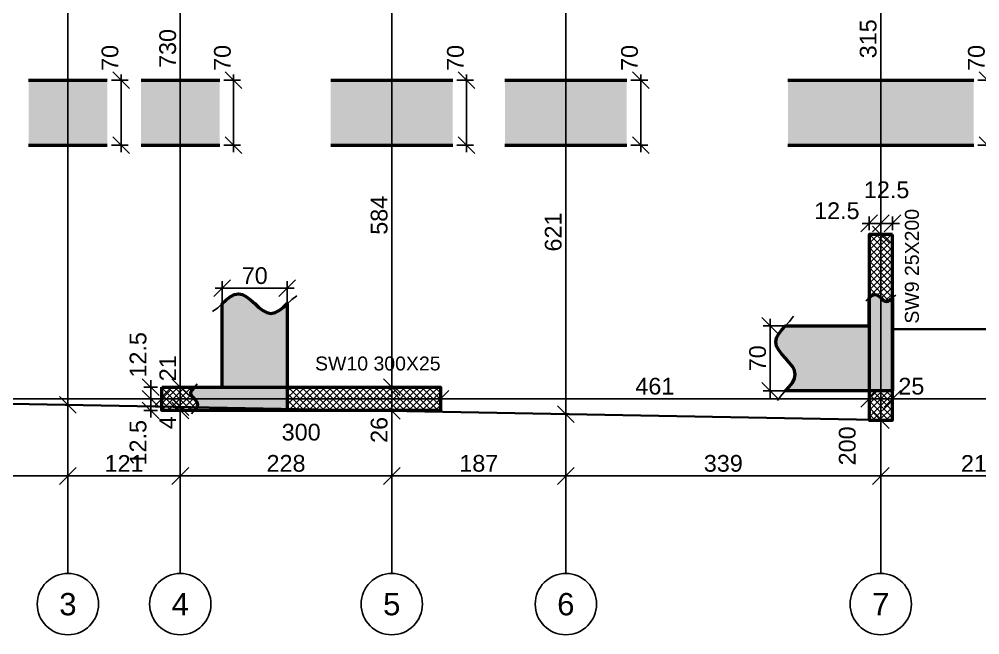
# Model space of a CAD drawing. Header units: millimetres. Extents: x -231 to 4719, y -2977 to 4533.
# Drawn here: x 427 to 1461, y 2386 to 3049 of the extents above; entities that cross this region are included whole.
import ezdxf
from ezdxf.enums import TextEntityAlignment as Align

# ---------------------------------------------------------------- set-up
doc = ezdxf.new("R2010")
doc.units = ezdxf.units.MM
for name, color, linetype in [('FW_AXIS', 7, 'Continuous'), ('FW_DIM', 7, 'Continuous'), ('FW_SLAB_SECTION', 8, 'Continuous'), ('FW_TEXT', 7, 'Continuous'), ('FW_WALL_HATCH', 8, 'Continuous'), ('FW_WALL_SECTION', 8, 'Continuous')]:
    doc.layers.add(name, color=color, linetype=linetype)
doc.layers.add('SLAB', color=3, linetype='Continuous', lineweight=35)
doc.layers.add('WALL', color=1, linetype='Continuous', lineweight=50)
doc.styles.add('REBAR_TXT', font='arial.ttf')
doc.styles.get("Standard").update_dxf_attribs({"font": 'arial.ttf'})
doc.dimstyles.new('FW_DIM', dxfattribs={"dimtxt": 18, "dimasz": 9, "dimexe": 7.5, "dimexo": 4.5, "dimgap": 4.5, "dimtad": 1, "dimdec": 0, "dimtxsty": 'Standard', "dimtsz": 9, "dimcen": 2.5, "dimdle": 7.5, "dimclrd": 256, "dimclre": 256, "dimclrt": 7, "dimazin": 3, "dimtfac": 1, "dimtmove": 2, "dimatfit": 3})

# ---------------------------------------------------------------- blocks, each defined once
blk = doc.blocks.new('_OBLIQUE')
at = {"color": 0, "linetype": 'BYBLOCK'}
blk.add_line((-0.5, -0.5), (0.5, 0.5), dxfattribs=at)
blk = doc.blocks.new('*D1')
for p, q in [((645.6, 2657.4), (645.6, 2766.9)), ((715.6, 2657.4), (715.6, 2766.9)), ((638.1, 2759.4), (723.1, 2759.4))]:
    blk.add_line(p, q)
at = {"layer": 'Defpoints'}
for p in [(645.6, 2759.4), (645.6, 2652.9), (715.6, 2652.9)]:
    blk.add_point(p, dxfattribs=at)
at = {"layer": 'FW_DIM', "xscale": 18, "yscale": 18}
for p in [(645.6, 2759.4), (715.6, 2759.4)]:
    blk.add_blockref('_OBLIQUE', p, dxfattribs=at)
at = {"layer": 'FW_DIM', "color": 7, "insert": (680.6, 2772.9), "char_height": 18, "attachment_point": 5}
blk.add_mtext('70', dxfattribs=at)
blk = doc.blocks.new('*D9')
for p, q in [((1235.5, 2641.5), (1235.5, 2726.5)), ((1337.5, 2719), (1228, 2719)), ((1337.5, 2649), (1228, 2649))]:
    blk.add_line(p, q)
at = {"layer": 'Defpoints'}
for p in [(1342, 2719), (1235.5, 2649), (1342, 2649)]:
    blk.add_point(p, dxfattribs=at)
at = {"layer": 'FW_DIM', "xscale": 18, "yscale": 18, "rotation": 90}
for p in [(1235.5, 2719), (1235.5, 2649)]:
    blk.add_blockref('_OBLIQUE', p, dxfattribs=at)
at = {"layer": 'FW_DIM', "color": 7, "insert": (1222, 2684), "char_height": 18, "attachment_point": 5, "rotation": 90}
blk.add_mtext('70', dxfattribs=at)
blk = doc.blocks.new('*D21')
for p, q in [((536.9, 2989.4), (536.9, 2905.9)), ((526.4, 2983.4), (544.4, 2983.4)), ((526.4, 2913.4), (544.4, 2913.4))]:
    blk.add_line(p, q)
at = {"layer": 'Defpoints'}
for p in [(521.9, 2983.4), (521.9, 2913.4), (536.9, 2913.4)]:
    blk.add_point(p, dxfattribs=at)
at = {"layer": 'FW_DIM', "xscale": 18, "yscale": 18, "rotation": 90}
for p in [(536.9, 2983.4), (536.9, 2913.4)]:
    blk.add_blockref('_OBLIQUE', p, dxfattribs=at)
at = {"layer": 'FW_DIM', "color": 7, "insert": (524.9, 3007.4), "char_height": 18, "attachment_point": 5, "rotation": 90}
blk.add_mtext('70', dxfattribs=at)
blk = doc.blocks.new('*D23')
for p, q in [((657.9, 2989.4), (657.9, 2905.9)), ((647.4, 2983.4), (665.4, 2983.4)), ((647.4, 2913.4), (665.4, 2913.4))]:
    blk.add_line(p, q)
at = {"layer": 'Defpoints'}
for p in [(642.9, 2983.4), (642.9, 2913.4), (657.9, 2913.4)]:
    blk.add_point(p, dxfattribs=at)
at = {"layer": 'FW_DIM', "xscale": 18, "yscale": 18, "rotation": 90}
for p in [(657.9, 2983.4), (657.9, 2913.4)]:
    blk.add_blockref('_OBLIQUE', p, dxfattribs=at)
at = {"layer": 'FW_DIM', "color": 7, "insert": (645.9, 3007.4), "char_height": 18, "attachment_point": 5, "rotation": 90}
blk.add_mtext('70', dxfattribs=at)
blk = doc.blocks.new('*D24')
for p, q in [((908.7, 2989.4), (908.7, 2905.9)), ((898.2, 2983.4), (916.2, 2983.4)), ((898.2, 2913.4), (916.2, 2913.4))]:
    blk.add_line(p, q)
at = {"layer": 'Defpoints'}
for p in [(893.7, 2983.4), (893.7, 2913.4), (908.7, 2913.4)]:
    blk.add_point(p, dxfattribs=at)
at = {"layer": 'FW_DIM', "xscale": 18, "yscale": 18, "rotation": 90}
for p in [(908.7, 2983.4), (908.7, 2913.4)]:
    blk.add_blockref('_OBLIQUE', p, dxfattribs=at)
at = {"layer": 'FW_DIM', "color": 7, "insert": (896.7, 3007.4), "char_height": 18, "attachment_point": 5, "rotation": 90}
blk.add_mtext('70', dxfattribs=at)
blk = doc.blocks.new('*D25')
for p, q in [((1096.1, 2989.4), (1096.1, 2905.9)), ((1085.6, 2983.4), (1103.6, 2983.4)), ((1085.6, 2913.4), (1103.6, 2913.4))]:
    blk.add_line(p, q)
at = {"layer": 'Defpoints'}
for p in [(1081.1, 2983.4), (1081.1, 2913.4), (1096.1, 2913.4)]:
    blk.add_point(p, dxfattribs=at)
at = {"layer": 'FW_DIM', "xscale": 18, "yscale": 18, "rotation": 90}
for p in [(1096.1, 2983.4), (1096.1, 2913.4)]:
    blk.add_blockref('_OBLIQUE', p, dxfattribs=at)
at = {"layer": 'FW_DIM', "color": 7, "insert": (1084.1, 3007.4), "char_height": 18, "attachment_point": 5, "rotation": 90}
blk.add_mtext('70', dxfattribs=at)
blk = doc.blocks.new('*D27')
for p, q in [((1469.5, 2989.4), (1469.5, 2905.9)), ((1459, 2983.4), (1477, 2983.4)), ((1459, 2913.4), (1477, 2913.4))]:
    blk.add_line(p, q)
at = {"layer": 'Defpoints'}
for p in [(1454.5, 2983.4), (1454.5, 2913.4), (1469.5, 2913.4)]:
    blk.add_point(p, dxfattribs=at)
at = {"layer": 'FW_DIM', "xscale": 18, "yscale": 18, "rotation": 90}
for p in [(1469.5, 2983.4), (1469.5, 2913.4)]:
    blk.add_blockref('_OBLIQUE', p, dxfattribs=at)
at = {"layer": 'FW_DIM', "color": 7, "insert": (1457.5, 3007.4), "char_height": 18, "attachment_point": 5, "rotation": 90}
blk.add_mtext('70', dxfattribs=at)
blk = doc.blocks.new('*D28')
for p, q in [((568.6, 2620.4), (568.6, 2647.9)), ((576.1, 2640.4), (561.1, 2640.4)), ((576.1, 2627.9), (561.1, 2627.9))]:
    blk.add_line(p, q)
at = {"layer": 'Defpoints'}
for p in [(580.6, 2640.4), (568.6, 2627.9), (580.6, 2627.9)]:
    blk.add_point(p, dxfattribs=at)
at = {"layer": 'FW_DIM', "xscale": 18, "yscale": 18, "rotation": 90}
for p in [(568.6, 2640.4), (568.6, 2627.9)]:
    blk.add_blockref('_OBLIQUE', p, dxfattribs=at)
at = {"layer": 'FW_DIM', "color": 7, "insert": (555.1, 2593.1), "char_height": 18, "attachment_point": 5, "rotation": 90}
blk.add_mtext('12.5', dxfattribs=at)
blk = doc.blocks.new('*D29')
for p, q in [((568.6, 2632.9), (568.6, 2660.4)), ((576.1, 2652.9), (561.1, 2652.9)), ((576.1, 2640.4), (561.1, 2640.4))]:
    blk.add_line(p, q)
at = {"layer": 'Defpoints'}
for p in [(580.6, 2652.9), (568.6, 2640.4), (580.6, 2640.4)]:
    blk.add_point(p, dxfattribs=at)
at = {"layer": 'FW_DIM', "xscale": 18, "yscale": 18, "rotation": 90}
for p in [(568.6, 2652.9), (568.6, 2640.4)]:
    blk.add_blockref('_OBLIQUE', p, dxfattribs=at)
at = {"layer": 'FW_DIM', "color": 7, "insert": (555.1, 2687.7), "char_height": 18, "attachment_point": 5, "rotation": 90}
blk.add_mtext('12.5', dxfattribs=at)
blk = doc.blocks.new('*D42')
for p, q in [((1342, 2821.8), (1342, 2836.8)), ((1354.5, 2821.8), (1354.5, 2836.8)), ((1334.5, 2829.3), (1362, 2829.3))]:
    blk.add_line(p, q)
at = {"layer": 'Defpoints'}
for p in [(1342, 2829.3), (1342, 2817.3), (1354.5, 2817.3)]:
    blk.add_point(p, dxfattribs=at)
at = {"layer": 'FW_DIM', "xscale": 18, "yscale": 18}
for p in [(1342, 2829.3), (1354.5, 2829.3)]:
    blk.add_blockref('_OBLIQUE', p, dxfattribs=at)
at = {"layer": 'FW_DIM', "color": 7, "insert": (1307.2, 2842.8), "char_height": 18, "attachment_point": 5}
blk.add_mtext('12.5', dxfattribs=at)
blk = doc.blocks.new('*D43')
for p, q in [((1354.5, 2821.8), (1354.5, 2836.8)), ((1367, 2821.8), (1367, 2836.8)), ((1347, 2829.3), (1374.5, 2829.3))]:
    blk.add_line(p, q)
at = {"layer": 'Defpoints'}
for p in [(1354.5, 2829.3), (1354.5, 2817.3), (1367, 2817.3)]:
    blk.add_point(p, dxfattribs=at)
at = {"layer": 'FW_DIM', "xscale": 18, "yscale": 18}
for p in [(1354.5, 2829.3), (1367, 2829.3)]:
    blk.add_blockref('_OBLIQUE', p, dxfattribs=at)
at = {"layer": 'FW_DIM', "color": 7, "insert": (1360.8, 2865.3), "char_height": 18, "attachment_point": 5}
blk.add_mtext('12.5', dxfattribs=at)
blk = doc.blocks.new('*D67')
for p, q in [((172, 2644.9), (172, 2647.9)), ((580.6, 2644.9), (580.6, 2647.9)), ((164.5, 2640.4), (588.1, 2640.4))]:
    blk.add_line(p, q)
at = {"layer": 'Defpoints'}
for p in [(172, 2640.4), (172, 2640.4), (580.6, 2640.4)]:
    blk.add_point(p, dxfattribs=at)
at = {"layer": 'FW_DIM', "xscale": 18, "yscale": 18}
for p in [(172, 2640.4), (580.6, 2640.4)]:
    blk.add_blockref('_OBLIQUE', p, dxfattribs=at)
at = {"layer": 'FW_DIM', "color": 7, "insert": (376.3, 2653.9), "char_height": 18, "attachment_point": 5}
blk.add_mtext('409', dxfattribs=at)
blk = doc.blocks.new('*D68')
for p, q in [((580.6, 2644.9), (580.6, 2647.9)), ((880.6, 2644.9), (880.6, 2647.9)), ((573.1, 2640.4), (888.1, 2640.4))]:
    blk.add_line(p, q)
at = {"layer": 'Defpoints'}
for p in [(580.6, 2640.4), (580.6, 2640.4), (880.6, 2640.4)]:
    blk.add_point(p, dxfattribs=at)
at = {"layer": 'FW_DIM', "xscale": 18, "yscale": 18}
for p in [(580.6, 2640.4), (880.6, 2640.4)]:
    blk.add_blockref('_OBLIQUE', p, dxfattribs=at)
at = {"layer": 'FW_DIM', "color": 7, "insert": (730.6, 2604.4), "char_height": 18, "attachment_point": 5}
blk.add_mtext('300', dxfattribs=at)
blk = doc.blocks.new('*D69')
for p, q in [((880.6, 2644.9), (880.6, 2647.9)), ((1342, 2644.9), (1342, 2647.9)), ((873.1, 2640.4), (1349.5, 2640.4))]:
    blk.add_line(p, q)
at = {"layer": 'Defpoints'}
for p in [(880.6, 2640.4), (880.6, 2640.4), (1342, 2640.4)]:
    blk.add_point(p, dxfattribs=at)
at = {"layer": 'FW_DIM', "xscale": 18, "yscale": 18}
for p in [(880.6, 2640.4), (1342, 2640.4)]:
    blk.add_blockref('_OBLIQUE', p, dxfattribs=at)
at = {"layer": 'FW_DIM', "color": 7, "insert": (1111.3, 2653.9), "char_height": 18, "attachment_point": 5}
blk.add_mtext('461', dxfattribs=at)
blk = doc.blocks.new('*D70')
for p, q in [((1342, 2644.9), (1342, 2647.9)), ((1367, 2644.9), (1367, 2647.9)), ((1334.5, 2640.4), (1374.5, 2640.4))]:
    blk.add_line(p, q)
at = {"layer": 'Defpoints'}
for p in [(1342, 2640.4), (1342, 2640.4), (1367, 2640.4)]:
    blk.add_point(p, dxfattribs=at)
at = {"layer": 'FW_DIM', "xscale": 18, "yscale": 18}
for p in [(1342, 2640.4), (1367, 2640.4)]:
    blk.add_blockref('_OBLIQUE', p, dxfattribs=at)
at = {"layer": 'FW_DIM', "color": 7, "insert": (1387.4, 2653.9), "char_height": 18, "attachment_point": 5}
blk.add_mtext('25', dxfattribs=at)
blk = doc.blocks.new('*D108')
for p, q in [((479.5, 2626.3), (479.5, 3994.8)), ((475, 3987.3), (472, 3987.3)), ((475, 2633.8), (472, 2633.8))]:
    blk.add_line(p, q)
at = {"layer": 'Defpoints'}
for p in [(479.5, 3987.3), (479.5, 2633.8), (479.5, 2633.8)]:
    blk.add_point(p, dxfattribs=at)
at = {"layer": 'FW_DIM', "xscale": 18, "yscale": 18, "rotation": 90}
for p in [(479.5, 3987.3), (479.5, 2633.8)]:
    blk.add_blockref('_OBLIQUE', p, dxfattribs=at)
at = {"layer": 'FW_DIM', "color": 7, "insert": (493, 3310.6), "char_height": 18, "attachment_point": 5, "rotation": 90}
blk.add_mtext('1353', dxfattribs=at)
blk = doc.blocks.new('*D110')
for p, q in [((600.5, 2620.4), (600.5, 2639.1)), ((596, 2631.6), (593, 2631.6)), ((596, 2627.9), (593, 2627.9))]:
    blk.add_line(p, q)
at = {"layer": 'Defpoints'}
for p in [(600.5, 2631.6), (600.5, 2627.9), (600.5, 2627.9)]:
    blk.add_point(p, dxfattribs=at)
at = {"layer": 'FW_DIM', "xscale": 18, "yscale": 18, "rotation": 90}
for p in [(600.5, 2631.6), (600.5, 2627.9)]:
    blk.add_blockref('_OBLIQUE', p, dxfattribs=at)
at = {"layer": 'FW_DIM', "color": 7, "insert": (587, 2614.7), "char_height": 18, "attachment_point": 5, "rotation": 90}
blk.add_mtext('4', dxfattribs=at)
blk = doc.blocks.new('*D111')
for p, q in [((600.5, 2624.1), (600.5, 2660.4)), ((596, 2652.9), (593, 2652.9)), ((596, 2631.6), (593, 2631.6))]:
    blk.add_line(p, q)
at = {"layer": 'Defpoints'}
for p in [(600.5, 2652.9), (600.5, 2631.6), (600.5, 2631.6)]:
    blk.add_point(p, dxfattribs=at)
at = {"layer": 'FW_DIM', "xscale": 18, "yscale": 18, "rotation": 90}
for p in [(600.5, 2652.9), (600.5, 2631.6)]:
    blk.add_blockref('_OBLIQUE', p, dxfattribs=at)
at = {"layer": 'FW_DIM', "color": 7, "insert": (587, 2673.3), "char_height": 18, "attachment_point": 5, "rotation": 90}
blk.add_mtext('21', dxfattribs=at)
blk = doc.blocks.new('*D112')
for p, q in [((596, 3382.4), (593, 3382.4)), ((600.5, 2645.4), (600.5, 3389.9)), ((596, 2652.9), (593, 2652.9))]:
    blk.add_line(p, q)
at = {"layer": 'Defpoints'}
for p in [(600.5, 3382.4), (600.5, 2652.9), (600.5, 2652.9)]:
    blk.add_point(p, dxfattribs=at)
at = {"layer": 'FW_DIM', "xscale": 18, "yscale": 18, "rotation": 90}
for p in [(600.5, 3382.4), (600.5, 2652.9)]:
    blk.add_blockref('_OBLIQUE', p, dxfattribs=at)
at = {"layer": 'FW_DIM', "color": 7, "insert": (587, 3017.6), "char_height": 18, "attachment_point": 5, "rotation": 90}
blk.add_mtext('730', dxfattribs=at)
blk = doc.blocks.new('*D115')
for p, q in [((828.1, 2619.8), (828.1, 2660.4)), ((823.6, 2652.9), (820.6, 2652.9)), ((823.6, 2627.3), (820.6, 2627.3))]:
    blk.add_line(p, q)
at = {"layer": 'Defpoints'}
for p in [(828.1, 2652.9), (828.1, 2627.3), (828.1, 2627.3)]:
    blk.add_point(p, dxfattribs=at)
at = {"layer": 'FW_DIM', "xscale": 18, "yscale": 18, "rotation": 90}
for p in [(828.1, 2652.9), (828.1, 2627.3)]:
    blk.add_blockref('_OBLIQUE', p, dxfattribs=at)
at = {"layer": 'FW_DIM', "color": 7, "insert": (814.6, 2606.9), "char_height": 18, "attachment_point": 5, "rotation": 90}
blk.add_mtext('26', dxfattribs=at)
blk = doc.blocks.new('*D116')
for p, q in [((823.6, 3237.3), (820.6, 3237.3)), ((828.1, 2645.4), (828.1, 3244.8)), ((823.6, 2652.9), (820.6, 2652.9))]:
    blk.add_line(p, q)
at = {"layer": 'Defpoints'}
for p in [(828.1, 3237.3), (828.1, 2652.9), (828.1, 2652.9)]:
    blk.add_point(p, dxfattribs=at)
at = {"layer": 'FW_DIM', "xscale": 18, "yscale": 18, "rotation": 90}
for p in [(828.1, 3237.3), (828.1, 2652.9)]:
    blk.add_blockref('_OBLIQUE', p, dxfattribs=at)
at = {"layer": 'FW_DIM', "color": 7, "insert": (814.6, 2838), "char_height": 18, "attachment_point": 5, "rotation": 90}
blk.add_mtext('584', dxfattribs=at)
blk = doc.blocks.new('*D125')
for p, q in [((1015.5, 2616.4), (1015.5, 3252.3)), ((1011, 3244.8), (1008, 3244.8)), ((1011, 2623.9), (1008, 2623.9))]:
    blk.add_line(p, q)
at = {"layer": 'Defpoints'}
for p in [(1015.5, 3244.8), (1015.5, 2623.9), (1015.5, 2623.9)]:
    blk.add_point(p, dxfattribs=at)
at = {"layer": 'FW_DIM', "xscale": 18, "yscale": 18, "rotation": 90}
for p in [(1015.5, 3244.8), (1015.5, 2623.9)]:
    blk.add_blockref('_OBLIQUE', p, dxfattribs=at)
at = {"layer": 'FW_DIM', "color": 7, "insert": (1002, 2820), "char_height": 18, "attachment_point": 5, "rotation": 90}
blk.add_mtext('621', dxfattribs=at)
blk = doc.blocks.new('*D130')
for p, q in [((1354.5, 2609.8), (1354.5, 2824.8)), ((1350, 2817.3), (1347, 2817.3)), ((1350, 2617.3), (1347, 2617.3))]:
    blk.add_line(p, q)
at = {"layer": 'Defpoints'}
for p in [(1354.5, 2817.3), (1354.5, 2617.3), (1354.5, 2617.3)]:
    blk.add_point(p, dxfattribs=at)
at = {"layer": 'FW_DIM', "xscale": 18, "yscale": 18, "rotation": 90}
for p in [(1354.5, 2817.3), (1354.5, 2617.3)]:
    blk.add_blockref('_OBLIQUE', p, dxfattribs=at)
at = {"layer": 'FW_DIM', "color": 7, "insert": (1318.5, 2589.7), "char_height": 18, "attachment_point": 5, "rotation": 90}
blk.add_mtext('200', dxfattribs=at)
blk = doc.blocks.new('*D131')
for p, q in [((1354.5, 2809.8), (1354.5, 3139.8)), ((1350, 3132.3), (1347, 3132.3)), ((1350, 2817.3), (1347, 2817.3))]:
    blk.add_line(p, q)
at = {"layer": 'Defpoints'}
for p in [(1354.5, 3132.3), (1354.5, 2817.3), (1354.5, 2817.3)]:
    blk.add_point(p, dxfattribs=at)
at = {"layer": 'FW_DIM', "xscale": 18, "yscale": 18, "rotation": 90}
for p in [(1354.5, 3132.3), (1354.5, 2817.3)]:
    blk.add_blockref('_OBLIQUE', p, dxfattribs=at)
at = {"layer": 'FW_DIM', "color": 7, "insert": (1341, 3028), "char_height": 18, "attachment_point": 5, "rotation": 90}
blk.add_mtext('315', dxfattribs=at)
blk = doc.blocks.new('*D147')
for p, q in [((284.6, 2612.8), (284.6, 2549.8)), ((479.5, 2612.8), (479.5, 2549.8)), ((277.1, 2557.3), (487, 2557.3))]:
    blk.add_line(p, q)
at = {"layer": 'Defpoints'}
for p in [(284.6, 2617.3), (479.5, 2617.3), (284.6, 2557.3)]:
    blk.add_point(p, dxfattribs=at)
at = {"layer": 'FW_DIM', "xscale": 18, "yscale": 18}
for p in [(284.6, 2557.3), (479.5, 2557.3)]:
    blk.add_blockref('_OBLIQUE', p, dxfattribs=at)
at = {"layer": 'FW_DIM', "color": 7, "insert": (382.1, 2570.8), "char_height": 18, "attachment_point": 5}
blk.add_mtext('195', dxfattribs=at)
blk = doc.blocks.new('*D148')
for p, q in [((479.5, 2612.8), (479.5, 2549.8)), ((600.5, 2612.8), (600.5, 2549.8)), ((472, 2557.3), (608, 2557.3))]:
    blk.add_line(p, q)
at = {"layer": 'Defpoints'}
for p in [(479.5, 2617.3), (600.5, 2617.3), (479.5, 2557.3)]:
    blk.add_point(p, dxfattribs=at)
at = {"layer": 'FW_DIM', "xscale": 18, "yscale": 18}
for p in [(479.5, 2557.3), (600.5, 2557.3)]:
    blk.add_blockref('_OBLIQUE', p, dxfattribs=at)
at = {"layer": 'FW_DIM', "color": 7, "insert": (540, 2570.8), "char_height": 18, "attachment_point": 5}
blk.add_mtext('121', dxfattribs=at)
blk = doc.blocks.new('*D149')
for p, q in [((600.5, 2612.8), (600.5, 2549.8)), ((828.1, 2612.8), (828.1, 2549.8)), ((593, 2557.3), (835.6, 2557.3))]:
    blk.add_line(p, q)
at = {"layer": 'Defpoints'}
for p in [(600.5, 2617.3), (828.1, 2617.3), (600.5, 2557.3)]:
    blk.add_point(p, dxfattribs=at)
at = {"layer": 'FW_DIM', "xscale": 18, "yscale": 18}
for p in [(600.5, 2557.3), (828.1, 2557.3)]:
    blk.add_blockref('_OBLIQUE', p, dxfattribs=at)
at = {"layer": 'FW_DIM', "color": 7, "insert": (714.3, 2570.8), "char_height": 18, "attachment_point": 5}
blk.add_mtext('228', dxfattribs=at)
blk = doc.blocks.new('*D150')
for p, q in [((828.1, 2612.8), (828.1, 2549.8)), ((1015.5, 2612.8), (1015.5, 2549.8)), ((820.6, 2557.3), (1023, 2557.3))]:
    blk.add_line(p, q)
at = {"layer": 'Defpoints'}
for p in [(828.1, 2617.3), (1015.5, 2617.3), (828.1, 2557.3)]:
    blk.add_point(p, dxfattribs=at)
at = {"layer": 'FW_DIM', "xscale": 18, "yscale": 18}
for p in [(828.1, 2557.3), (1015.5, 2557.3)]:
    blk.add_blockref('_OBLIQUE', p, dxfattribs=at)
at = {"layer": 'FW_DIM', "color": 7, "insert": (921.8, 2570.8), "char_height": 18, "attachment_point": 5}
blk.add_mtext('187', dxfattribs=at)
blk = doc.blocks.new('*D151')
for p, q in [((1015.5, 2612.8), (1015.5, 2549.8)), ((1354.5, 2612.8), (1354.5, 2549.8)), ((1008, 2557.3), (1362, 2557.3))]:
    blk.add_line(p, q)
at = {"layer": 'Defpoints'}
for p in [(1015.5, 2617.3), (1354.5, 2617.3), (1015.5, 2557.3)]:
    blk.add_point(p, dxfattribs=at)
at = {"layer": 'FW_DIM', "xscale": 18, "yscale": 18}
for p in [(1015.5, 2557.3), (1354.5, 2557.3)]:
    blk.add_blockref('_OBLIQUE', p, dxfattribs=at)
at = {"layer": 'FW_DIM', "color": 7, "insert": (1185, 2570.8), "char_height": 18, "attachment_point": 5}
blk.add_mtext('339', dxfattribs=at)
blk = doc.blocks.new('*D152')
for p, q in [((1354.5, 2612.8), (1354.5, 2549.8)), ((1569, 2612.8), (1569, 2549.8)), ((1347, 2557.3), (1576.5, 2557.3))]:
    blk.add_line(p, q)
at = {"layer": 'Defpoints'}
for p in [(1354.5, 2617.3), (1569, 2617.3), (1354.5, 2557.3)]:
    blk.add_point(p, dxfattribs=at)
at = {"layer": 'FW_DIM', "xscale": 18, "yscale": 18}
for p in [(1354.5, 2557.3), (1569, 2557.3)]:
    blk.add_blockref('_OBLIQUE', p, dxfattribs=at)
at = {"layer": 'FW_DIM', "color": 7, "insert": (1461.8, 2570.8), "char_height": 18, "attachment_point": 5}
blk.add_mtext('214', dxfattribs=at)

msp = doc.modelspace()

# ---------------------------------------------------------------- hatches: boundary and pattern name
at = {"layer": 'FW_SLAB_SECTION'}
h = msp.add_hatch(color=8, dxfattribs=at)
h.dxf.hatch_style = 1
h.paths.add_polyline_path([(521.9, 2913.4), (521.9, 2983.4), (437.1, 2983.4), (437.1, 2913.4), (521.9, 2913.4)])
h = msp.add_hatch(color=8, dxfattribs=at)
h.dxf.hatch_style = 1
h.paths.add_polyline_path([(642.9, 2913.4), (642.9, 2983.4), (558.2, 2983.4), (558.2, 2913.4), (642.9, 2913.4)])
h = msp.add_hatch(color=8, dxfattribs=at)
h.dxf.hatch_style = 1
h.paths.add_polyline_path([(893.7, 2913.4), (893.7, 2983.4), (762.5, 2983.4), (762.5, 2913.4), (893.7, 2913.4)])
h = msp.add_hatch(color=8, dxfattribs=at)
h.dxf.hatch_style = 1
h.paths.add_polyline_path([(1081.1, 2913.4), (1081.1, 2983.4), (949.9, 2983.4), (949.9, 2913.4), (1081.1, 2913.4)])
h = msp.add_hatch(color=8, dxfattribs=at)
h.dxf.hatch_style = 1
h.paths.add_polyline_path([(1454.5, 2913.4), (1454.5, 2983.4), (1254.5, 2983.4), (1254.5, 2913.4), (1454.5, 2913.4)])
at = {"layer": 'FW_WALL_HATCH'}
h = msp.add_hatch(dxfattribs=at)
h.set_pattern_fill('ANSI37', scale=1.6)
h.paths.add_polyline_path([(1367, 2749), (1365.4, 2747.5), (1363.9, 2746.3), (1362.3, 2745.5), (1360.8, 2745.2), (1359.2, 2745.5), (1357.6, 2746.3), (1356.1, 2747.5), (1354.5, 2749), (1352.9, 2750.4), (1351.4, 2751.6), (1349.8, 2752.4), (1348.3, 2752.7), (1346.7, 2752.4), (1345.1, 2751.6), (1343.6, 2750.4), (1342, 2749), (1342, 2817.3), (1367, 2817.3), (1367, 2749)])
h = msp.add_hatch(dxfattribs=at)
h.set_pattern_fill('ANSI37', scale=1.6)
h.paths.add_polyline_path([(580.6, 2652.9), (615.6, 2652.9), (614.2, 2651.3), (612.9, 2649.7), (612.1, 2648.2), (611.8, 2646.6), (612.1, 2645), (612.9, 2643.5), (614.2, 2641.9), (615.6, 2640.4), (617, 2638.8), (618.2, 2637.2), (619.1, 2635.7), (619.3, 2634.1), (619.1, 2632.5), (618.2, 2631), (617, 2629.4), (615.6, 2627.9), (580.6, 2627.9), (580.6, 2652.9)])
h = msp.add_hatch(dxfattribs=at)
h.set_pattern_fill('ANSI37', scale=1.6)
h.paths.add_polyline_path([(880.6, 2652.9), (880.6, 2627.9), (715.6, 2627.9), (715.6, 2640.4), (715.6, 2652.9), (880.6, 2652.9)])
h = msp.add_hatch(dxfattribs=at)
h.set_pattern_fill('ANSI37', scale=1.6)
h.paths.add_polyline_path([(1367, 2617.3), (1342, 2617.3), (1342, 2649), (1354.5, 2649), (1367, 2649), (1367, 2617.3)])
at = {"layer": 'FW_WALL_SECTION'}
h = msp.add_hatch(color=8, dxfattribs=at)
h.dxf.hatch_style = 1
h.paths.add_polyline_path([(615.6, 2627.9), (617, 2629.4), (618.2, 2631), (619.1, 2632.5), (619.3, 2634.1), (619.1, 2635.7), (618.2, 2637.2), (617, 2638.8), (615.6, 2640.4), (614.2, 2641.9), (612.9, 2643.5), (612.1, 2645), (611.8, 2646.6), (612.1, 2648.2), (612.9, 2649.7), (614.2, 2651.3), (615.6, 2652.9), (645.6, 2652.9), (645.6, 2742.9), (650, 2746.9), (654.3, 2750.3), (658.7, 2752.6), (663.1, 2753.4), (667.5, 2752.6), (671.8, 2750.3), (676.2, 2746.9), (680.6, 2742.9), (685, 2738.8), (689.3, 2735.4), (693.7, 2733.2), (698.1, 2732.4), (702.5, 2733.2), (706.8, 2735.4), (711.2, 2738.8), (715.6, 2742.9), (715.6, 2652.9), (715.6, 2640.4), (715.6, 2627.9), (615.6, 2627.9)])
h = msp.add_hatch(color=8, dxfattribs=at)
h.dxf.hatch_style = 1
h.paths.add_polyline_path([(1342, 2649), (1252, 2649), (1256, 2653.4), (1259.4, 2657.7), (1261.7, 2662.1), (1262.5, 2666.5), (1261.7, 2670.9), (1259.4, 2675.2), (1256, 2679.6), (1252, 2684), (1248, 2688.4), (1244.6, 2692.7), (1242.3, 2697.1), (1241.5, 2701.5), (1242.3, 2705.9), (1244.6, 2710.2), (1248, 2714.6), (1252, 2719), (1342, 2719), (1342, 2749), (1343.6, 2750.4), (1345.1, 2751.6), (1346.7, 2752.4), (1348.3, 2752.7), (1349.8, 2752.4), (1351.4, 2751.6), (1352.9, 2750.4), (1354.5, 2749), (1356.1, 2747.5), (1357.6, 2746.3), (1359.2, 2745.5), (1360.8, 2745.2), (1362.3, 2745.5), (1363.9, 2746.3), (1365.4, 2747.5), (1367, 2749), (1367, 2649), (1354.5, 2649), (1342, 2649)])

# ---------------------------------------------------------------- linework, layer by layer
at = {"layer": 'FW_AXIS', "color": 8}
for p, q in [((479.5, 2617.3), (479.5, 4207.3)), ((600.5, 2617.3), (600.5, 4207.3)), ((828.1, 2617.3), (828.1, 4207.3)), ((1015.5, 2617.3), (1015.5, 4207.3)), ((1354.5, 2617.3), (1354.5, 4207.3)), ((0, 2640.4), (1569, 2640.4))]:
    msp.add_line(p, q, dxfattribs=at)
at = {"layer": 'FW_AXIS', "linetype": 'CONTINUOUS'}
for p, q in [((479.5, 2617.3), (479.5, 2452.3)), ((600.5, 2617.3), (600.5, 2452.3)), ((828.1, 2617.3), (828.1, 2452.3)), ((1015.5, 2617.3), (1015.5, 2452.3)), ((1354.5, 2617.3), (1354.5, 2452.3))]:
    msp.add_line(p, q, dxfattribs=at)
at = {"layer": 'FW_AXIS'}
for centre in [(479.5, 2419.3), (600.5, 2419.3), (828.1, 2419.3), (1015.5, 2419.3), (1354.5, 2419.3)]:
    msp.add_circle(centre, 33, dxfattribs=at)
at = {"layer": 'FW_SLAB_SECTION', "color": 7, "lineweight": 50}
for p, q in [((437.1, 2983.4), (521.9, 2983.4)), ((558.2, 2983.4), (642.9, 2983.4)), ((762.5, 2983.4), (893.7, 2983.4)), ((949.9, 2983.4), (1081.1, 2983.4)), ((1254.5, 2983.4), (1454.5, 2983.4)), ((437.1, 2913.4), (521.9, 2913.4)), ((558.2, 2913.4), (642.9, 2913.4)), ((762.5, 2913.4), (893.7, 2913.4)), ((949.9, 2913.4), (1081.1, 2913.4)), ((1254.5, 2913.4), (1454.5, 2913.4))]:
    msp.add_line(p, q, dxfattribs=at)
at = {"layer": 'FW_WALL_SECTION', "lineweight": 50}
for points in [[(615.6, 2627.9), (617, 2629.4), (618.2, 2631), (619.1, 2632.5), (619.3, 2634.1), (619.1, 2635.7), (618.2, 2637.2), (617, 2638.8), (615.6, 2640.4), (614.2, 2641.9), (612.9, 2643.5), (612.1, 2645), (611.8, 2646.6), (612.1, 2648.2), (612.9, 2649.7), (614.2, 2651.3), (615.6, 2652.9), (645.6, 2652.9), (645.6, 2742.9), (650, 2746.9), (654.3, 2750.3), (658.7, 2752.6), (663.1, 2753.4), (667.5, 2752.6), (671.8, 2750.3), (676.2, 2746.9), (680.6, 2742.9), (685, 2738.8), (689.3, 2735.4), (693.7, 2733.2), (698.1, 2732.4), (702.5, 2733.2), (706.8, 2735.4), (711.2, 2738.8), (715.6, 2742.9), (715.6, 2652.9), (715.6, 2640.4), (715.6, 2627.9), (615.6, 2627.9)], [(1342, 2649), (1252, 2649), (1256, 2653.4), (1259.4, 2657.7), (1261.7, 2662.1), (1262.5, 2666.5), (1261.7, 2670.9), (1259.4, 2675.2), (1256, 2679.6), (1252, 2684), (1248, 2688.4), (1244.6, 2692.7), (1242.3, 2697.1), (1241.5, 2701.5), (1242.3, 2705.9), (1244.6, 2710.2), (1248, 2714.6), (1252, 2719), (1342, 2719), (1342, 2749), (1343.6, 2750.4), (1345.1, 2751.6), (1346.7, 2752.4), (1348.3, 2752.7), (1349.8, 2752.4), (1351.4, 2751.6), (1352.9, 2750.4), (1354.5, 2749), (1356.1, 2747.5), (1357.6, 2746.3), (1359.2, 2745.5), (1360.8, 2745.2), (1362.3, 2745.5), (1363.9, 2746.3), (1365.4, 2747.5), (1367, 2749), (1367, 2649), (1354.5, 2649), (1342, 2649)]]:
    msp.add_lwpolyline(points, close=True, dxfattribs=at)
at = {"layer": 'FW_WALL_SECTION', "lineweight": 25}
for points in [[(635.1, 2734.4), (640.8, 2738.5), (646.5, 2743.7), (652.2, 2748.7), (657.8, 2752.2), (663.5, 2753.3), (669.2, 2751.8), (674.9, 2748), (680.6, 2742.9), (686.3, 2737.7), (692, 2733.9), (697.7, 2732.4), (703.3, 2733.5), (709, 2737), (714.7, 2742), (720.4, 2747.2), (726.1, 2751.3)], [(1338.3, 2745.9), (1340.3, 2747.4), (1342.3, 2749.3), (1344.3, 2751.1), (1346.4, 2752.3), (1348.4, 2752.7), (1350.4, 2752.2), (1352.5, 2750.8), (1354.5, 2749), (1356.5, 2747.1), (1358.6, 2745.8), (1360.6, 2745.2), (1362.6, 2745.6), (1364.7, 2746.9), (1366.7, 2748.7), (1368.7, 2750.5), (1370.8, 2752)], [(1243.5, 2638.5), (1247.6, 2644.2), (1252.8, 2649.9), (1257.8, 2655.5), (1261.4, 2661.2), (1262.5, 2666.9), (1261, 2672.6), (1257.1, 2678.3), (1252, 2684), (1246.9, 2689.7), (1243.1, 2695.4), (1241.5, 2701), (1242.6, 2706.7), (1246.2, 2712.4), (1251.2, 2718.1), (1256.4, 2723.8), (1260.5, 2729.5)], [(612.6, 2624.1), (614, 2626.1), (615.9, 2628.2), (617.7, 2630.2), (618.9, 2632.2), (619.3, 2634.3), (618.8, 2636.3), (617.4, 2638.3), (615.6, 2640.4), (613.8, 2642.4), (612.4, 2644.4), (611.8, 2646.4), (612.3, 2648.5), (613.5, 2650.5), (615.3, 2652.5), (617.2, 2654.6), (618.6, 2656.6)]]:
    msp.add_lwpolyline(points, dxfattribs=at)
at = {"layer": 'SLAB'}
msp.add_lwpolyline([(467, 4207.3), (1367, 4207.2), (1367, 4109.3), (1569, 4109.3), (1569, 3605.3), (1367, 3605.3), (1367, 3219.3), (1569, 3219.3), (1569, 2715.3), (1367, 2715.3), (1367, 2617.3), (147, 2640), (147, 2738), (0, 2738), (0, 3504.3), (202.2, 3504.3), (202.2, 3543), (354.9, 3800), (265, 3800), (265, 4109.2), (467, 4109.2), (467, 4207.3)], dxfattribs=at)
at = {"layer": 'WALL'}
for points in [[(1367, 2817.3), (1342, 2817.3), (1342, 2617.3), (1367, 2617.3)], [(580.6, 2652.9), (880.6, 2652.9), (880.6, 2627.9), (580.6, 2627.9)]]:
    msp.add_lwpolyline(points, close=True, dxfattribs=at)

# ---------------------------------------------------------------- texts
at = {"layer": 'FW_AXIS', "color": 7, "style": 'REBAR_TXT'}
for s, p in [('3', (479.5, 2419.3)), ('4', (600.5, 2419.3)), ('5', (828.1, 2419.3)), ('6', (1015.5, 2419.3)), ('7', (1354.5, 2419.3))]:
    msp.add_text(s, height=24, dxfattribs=at).set_placement(p, align=Align.MIDDLE_CENTER)
at = {"layer": 'FW_TEXT', "color": 7, "style": 'REBAR_TXT'}
msp.add_text('SW9 25X200', height=15, rotation=90, dxfattribs=at).set_placement((1380.5, 2783.1), align=Align.TOP_CENTER)
msp.add_text('SW10 300X25', height=15, dxfattribs=at).set_placement((813.1, 2666.4), align=Align.BOTTOM_CENTER)

# ---------------------------------------------------------------- dimensions: what is measured, and where the dimension line sits
at = {"layer": 'FW_DIM'}
for base, p1, p2, text, picture, middle in [((479.5, 2633.8), (479.5, 2633.8), (479.5, 3987.3), '1353', '*D108', (493, 3310.6)), ((600.5, 2652.9), (600.5, 2652.9), (600.5, 3382.4), '730', '*D112', (587, 3017.6)), ((1015.5, 2623.9), (1015.5, 2623.9), (1015.5, 3244.8), '621', '*D125', (1002, 2820)), ((828.1, 2652.9), (828.1, 2652.9), (828.1, 3237.3), '584', '*D116', (814.6, 2838)), ((1354.5, 2817.3), (1354.5, 2817.3), (1354.5, 3132.3), '315', '*D131', (1341, 3028)), ((536.9, 2913.4), (521.9, 2913.4), (521.9, 2983.4), '70', '*D21', (524.9, 3007.4)), ((657.9, 2913.4), (642.9, 2913.4), (642.9, 2983.4), '70', '*D23', (645.9, 3007.4)), ((908.7, 2913.4), (893.7, 2913.4), (893.7, 2983.4), '70', '*D24', (896.7, 3007.4)), ((1096.1, 2913.4), (1081.1, 2913.4), (1081.1, 2983.4), '70', '*D25', (1084.1, 3007.4)), ((1469.5, 2913.4), (1454.5, 2913.4), (1454.5, 2983.4), '70', '*D27', (1457.5, 3007.4)), ((1354.5, 2617.3), (1354.5, 2617.3), (1354.5, 2817.3), '200', '*D130', (1318.5, 2589.7)), ((1235.5, 2649), (1342, 2649), (1342, 2719), '70', '*D9', (1222, 2684)), ((568.6, 2640.4), (580.6, 2640.4), (580.6, 2652.9), '12.5', '*D29', (555.1, 2687.7)), ((600.5, 2631.6), (600.5, 2631.6), (600.5, 2652.9), '21', '*D111', (587, 2673.3)), ((828.1, 2627.3), (828.1, 2627.3), (828.1, 2652.9), '26', '*D115', (814.6, 2606.9)), ((568.6, 2627.9), (580.6, 2627.9), (580.6, 2640.4), '12.5', '*D28', (555.1, 2593.1)), ((600.5, 2627.9), (600.5, 2627.9), (600.5, 2631.6), '4', '*D110', (587, 2614.7))]:
    dim = msp.add_linear_dim(base=base, p1=p1, p2=p2, angle=90, text=text, dimstyle='FW_DIM', override={"dimtmove": 2}, dxfattribs=at)
    dim.commit()
    dim.dimension.update_dxf_attribs({"geometry": picture, "text_midpoint": middle, "dimtype": 160})
for base, p1, p2, text, picture, middle in [((1354.5, 2829.3), (1354.5, 2817.3), (1367, 2817.3), '12.5', '*D43', (1360.8, 2865.3)), ((1342, 2829.3), (1342, 2817.3), (1354.5, 2817.3), '12.5', '*D42', (1307.2, 2842.8)), ((645.6, 2759.4), (645.6, 2652.9), (715.6, 2652.9), '70', '*D1', (680.6, 2772.9)), ((172, 2640.4), (172, 2640.4), (580.6, 2640.4), '409', '*D67', (376.3, 2653.9)), ((880.6, 2640.4), (880.6, 2640.4), (1342, 2640.4), '461', '*D69', (1111.3, 2653.9)), ((1342, 2640.4), (1342, 2640.4), (1367, 2640.4), '25', '*D70', (1387.4, 2653.9)), ((580.6, 2640.4), (580.6, 2640.4), (880.6, 2640.4), '300', '*D68', (730.6, 2604.4))]:
    dim = msp.add_linear_dim(base=base, p1=p1, p2=p2, text=text, dimstyle='FW_DIM', override={"dimtmove": 2}, dxfattribs=at)
    dim.commit()
    dim.dimension.update_dxf_attribs({"geometry": picture, "text_midpoint": middle, "dimtype": 160})
for base, p1, p2, picture, middle in [((284.6, 2557.3), (284.6, 2617.3), (479.5, 2617.3), '*D147', (382.1, 2570.8)), ((479.5, 2557.3), (479.5, 2617.3), (600.5, 2617.3), '*D148', (540, 2570.8)), ((600.5, 2557.3), (600.5, 2617.3), (828.1, 2617.3), '*D149', (714.3, 2570.8)), ((828.1, 2557.3), (828.1, 2617.3), (1015.5, 2617.3), '*D150', (921.8, 2570.8)), ((1015.5, 2557.3), (1015.5, 2617.3), (1354.5, 2617.3), '*D151', (1185, 2570.8)), ((1354.5, 2557.3121342), (1354.5, 2617.3121342), (1569, 2617.3121342), '*D152', (1461.75, 2570.8121342))]:
    dim = msp.add_linear_dim(base=base, p1=p1, p2=p2, dimstyle='FW_DIM', dxfattribs=at)
    dim.commit()
    dim.dimension.update_dxf_attribs({"geometry": picture, "text_midpoint": middle})

doc.saveas('drawing.dxf')
